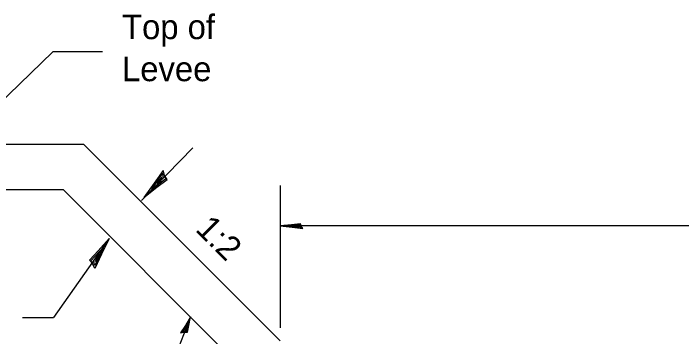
# Model space of a CAD drawing. Extents: x 0 to 2.83, y -0.09 to 1.83.
# Drawn here: x 0.388 to 0.7059, y 0.6555 to 0.8092 of the extents above; entities that cross this region are included whole.
import ezdxf

# ---------------------------------------------------------------- set-up
doc = ezdxf.new("R2010")
doc.units = 0
for name, color, linetype in [('RD_Pr_Roadway_Dimensions', 7, 'Continuous'), ('RD_Pr_Roadway_Notes', 7, 'Continuous'), ('SH_General_Details', 7, 'Continuous')]:
    doc.layers.add(name, color=color, linetype=linetype)

msp = doc.modelspace()

# ---------------------------------------------------------------- linework, layer by layer
at = {"layer": 'RD_Pr_Roadway_Dimensions'}
for p, q in [((0.47328387702163016, 0.7453116266528764), (0.44885221036951695, 0.7202182933288315)), ((0.5148938770359353, 0.7273699599901834), (0.5148938770359353, 0.6596432933206359)), ((1.2588188770284845, 0.7081266266504922), (0.5148938770359353, 0.7081266266504922)), ((0.4336188770404056, 0.7021182933251062), (0.406985543694903, 0.6644916266600289)), ((0.39226387702133214, 0.6644916266600289), (0.406985543694903, 0.6644916266600289)), ((0.47230387702267324, 0.6648966266507903), (0.44118554370309865, 0.5866049599843719))]:
    msp.add_line(p, q, dxfattribs=at)
for points in [[(0.45862054370548283, 0.7313882933254042), (0.4564288770226732, 0.7283116266528764), (0.45931387703325305, 0.730924959997336), (0.45897221035416874, 0.7331732933322588), (0.4536822103729442, 0.7254216266671816), (0.4604455436935619, 0.7306316266650954), (0.4598872103562549, 0.7320766266579428), (0.45919054369833023, 0.7345332933264472), (0.455017210370858, 0.7284116266566018), (0.45003221035655294, 0.7216582933264473), (0.45618887703325306, 0.7265482933322588), (0.46107721037324223, 0.730241626660029), (0.4598872103562549, 0.7320766266579428)], [(0.5248405436938599, 0.7080149599904814), (0.5245072103610233, 0.70915662666137), (0.520302210357596, 0.7086649599867562), (0.5148938770359353, 0.7081266266504922), (0.5206672103671327, 0.7075166266555586), (0.525727210369517, 0.7068332933182516), (0.5248405436938599, 0.7080149599904814), (0.5243972103660897, 0.708769959985713), (0.5185272103613213, 0.7081199599901834), (0.5249422103634075, 0.7072532933155694), (0.5239955437054828, 0.7082249599891403), (0.5213005436925188, 0.7080932933288314), (0.5238938770359353, 0.7077916266518334)], [(0.42568721036817586, 0.6901699599819877), (0.42420221037324224, 0.6917749599809446), (0.42838721035625493, 0.6962482933203378), (0.4336188770404056, 0.7021182933251062), (0.429860543694903, 0.6946132933298745), (0.42679387703220995, 0.6878682933251061), (0.42568721036817586, 0.6901699599819877), (0.42489054370578083, 0.6914982933203379), (0.43066554370205556, 0.6977866266566017), (0.4267772103613213, 0.6892466266552606), (0.42605554368775045, 0.6914016266661385), (0.4284522103732422, 0.6944699599939087), (0.4268172103634075, 0.6910632933179536)], [(0.4692555436959461, 0.6576116266647973), (0.4707722103660897, 0.6575232933158675), (0.4713905437057808, 0.660761626660327), (0.47230387702267324, 0.6648966266507903), (0.46985554369967136, 0.6608266266579428), (0.4675272103613213, 0.6573049599925676), (0.4692555436959461, 0.6576116266647973), (0.4703222103586391, 0.6577182933288315), (0.4712305436996714, 0.6622249599891403), (0.4682772103613213, 0.6577599599952498), (0.4697638770213321, 0.6581716266671815), (0.4703872103562549, 0.6601932933325567), (0.4692555436959461, 0.6583732933203378)]]:
    msp.add_lwpolyline(points, dxfattribs=at)
at = {"layer": 'RD_Pr_Roadway_Notes'}
for p in [(0.36059887703936255, 0.7462832933264473), (0.430360543694903, 0.7910066266650954)]:
    msp.add_line(p, (0.4067172103589371, 0.7910066266650954), dxfattribs=at)
at = {"layer": 'SH_General_Details'}
for p, q in [((0.42145721036847383, 0.7468382933335999), (0.2873438770240143, 0.7468382933335999)), ((0.5148938770359353, 0.6534016266661384), (0.42145721036847383, 0.7468382933335999)), ((0.41179554369728716, 0.7252099599833288), (0.2873438770240143, 0.7252099599833288)), ((0.5058855436911777, 0.6311199599901834), (0.41179554369728716, 0.7252099599833288))]:
    msp.add_line(p, q, dxfattribs=at)

# ---------------------------------------------------------------- texts
at = {"layer": 'RD_Pr_Roadway_Notes'}
for s, p in [('Top of', (0.4396622103719011, 0.7969632933335998)), ('Levee', (0.4396622103719011, 0.7769632933335998))]:
    msp.add_text(s, height=0.011666669999999999, dxfattribs=at).set_placement(p)
msp.add_text('1:2', height=0.011666669999999999, rotation=315, dxfattribs=at).set_placement((0.47406887702848466, 0.7060132933254042))

doc.saveas('drawing.dxf')
